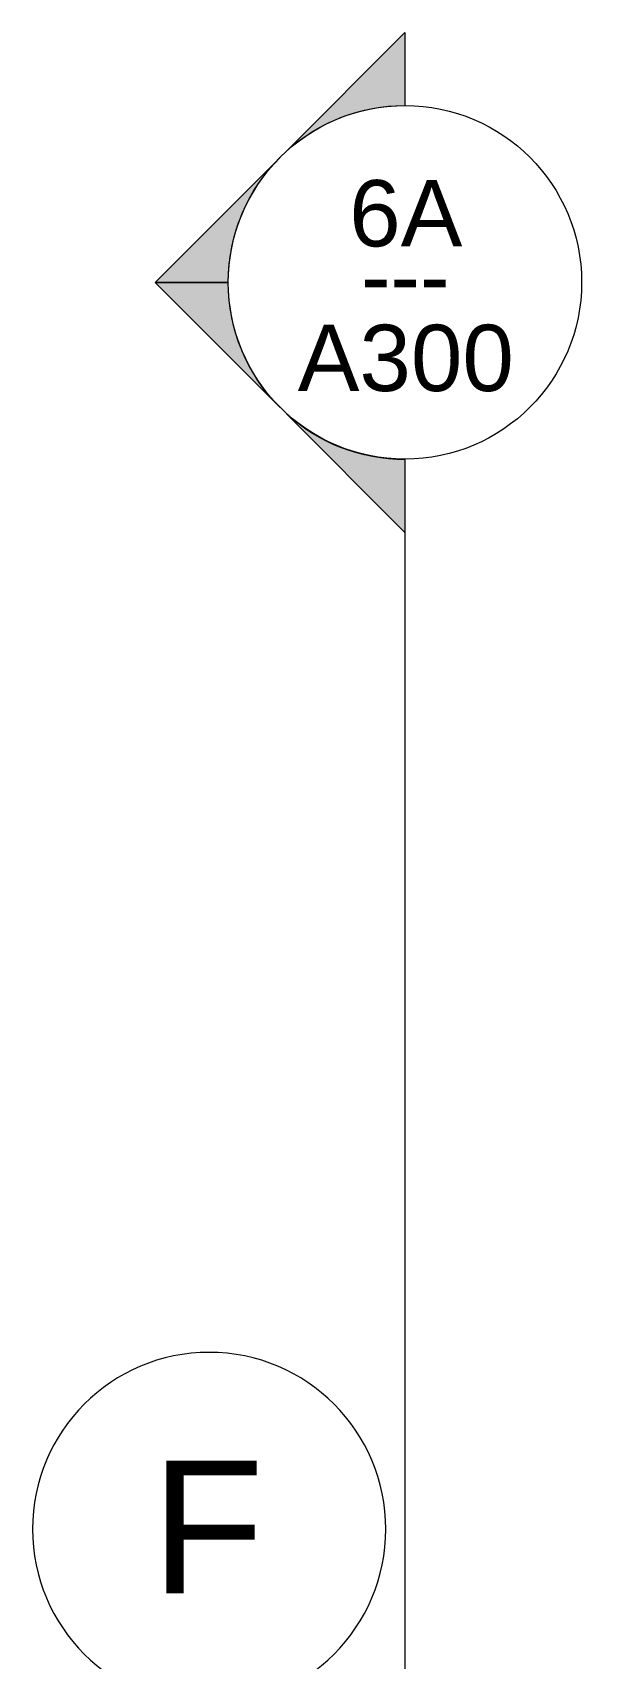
# Model space of a CAD drawing. Header units: inches. Extents: x 9661 to 15313, y -314 to 660.
# Drawn here: x 10143.2 to 10218.9, y 435.1 to 655.8 of the extents above; entities that cross this region are included whole.
import ezdxf

# ---------------------------------------------------------------- set-up
doc = ezdxf.new("R2010")
doc.units = ezdxf.units.IN
doc.header["$MEASUREMENT"] = 0
doc.layers.add('G-ANNO-SYMB', color=111, linetype='Continuous', lineweight=9)
doc.layers.add('S-GRID-IDEN', color=1, linetype='Continuous', lineweight=9)
doc.styles.add('Arial', font='arial.ttf', dxfattribs={"height": 9})
doc.styles.add('Arial_1', font='arial.ttf', dxfattribs={"height": 18})
doc.styles.add('Century Gothic', font='ufonts.com_century-gothic.ttf', dxfattribs={"height": 9})

# ---------------------------------------------------------------- blocks, each defined once
blk = doc.blocks.new('Section - Section Head - Filled-22785-BUILDING SECTION - EAST_WEST - COURTYARD - LOOKING NORTH')
at = {"layer": 'G-ANNO-SYMB'}
h = blk.add_hatch(color=256, dxfattribs=at)
edge = h.paths.add_edge_path(flags=0)
edge.add_line((10177.68, -192.29), (10193.79, -176.19))
edge.add_line((10193.79, -176.19), (10193.79, -186.1))
edge.add_arc((10193.79, -210.13), 24.03, 90, 132.0784)
h = blk.add_hatch(color=256, dxfattribs=at)
edge = h.paths.add_edge_path(flags=0)
edge.add_arc((10193.79, -210.13), 24, 135, 180)
edge.add_line((10169.79, -210.13), (10159.85, -210.13))
edge.add_line((10159.85, -210.13), (10176.82, -193.16))
h = blk.add_hatch(color=256, dxfattribs=at)
edge = h.paths.add_edge_path(flags=0)
edge.add_line((10176.82, -227.1), (10159.85, -210.13))
edge.add_line((10159.85, -210.13), (10169.79, -210.13))
edge.add_arc((10193.79, -210.13), 24, 180, 225)
h = blk.add_hatch(color=256, dxfattribs=at)
edge = h.paths.add_edge_path(flags=0)
edge.add_arc((10193.79, -210.13), 24.03, 227.9216, 270)
edge.add_line((10193.79, -234.16), (10193.79, -244.07))
edge.add_line((10193.79, -244.07), (10177.68, -227.96))
for p, q in [((10193.79, -176.19), (10177.68, -192.29)), ((10193.79, -186.1), (10193.79, -176.19)), ((10176.82, -193.16), (10159.85, -210.13)), ((10169.79, -210.13), (10159.85, -210.13)), ((10159.85, -210.13), (10176.82, -227.1)), ((10159.85, -210.13), (10169.79, -210.13)), ((10177.68, -227.96), (10193.79, -244.07)), ((10193.79, -244.07), (10193.79, -234.16))]:
    blk.add_line(p, q, dxfattribs=at)
for centre, radius, start, end in [((10193.79, -210.16), 24, 90, 270), ((10193.79, -210.13), 24.03, 90, 132.0784), ((10193.79, -210.16), 24, 270, 90), ((10193.79, -210.13), 24, 135, 180), ((10193.79, -210.13), 24, 180, 225), ((10193.79, -210.13), 24.03, 227.9216, 270)]:
    blk.add_arc(centre, radius, start, end, dxfattribs=at)
blk = doc.blocks.new('Grid - Grid Head - Circle-50561-BUILDING SECTION - EAST_WEST - COURTYARD - LOOKING NORTH')
at = {"layer": 'S-GRID-IDEN'}
for start, end in [(360, 180), (180, 360)]:
    blk.add_arc((11847.19, 475.86), 24, start, end, dxfattribs=at)

msp = doc.modelspace()

# ---------------------------------------------------------------- linework, layer by layer
at = {"layer": 'G-ANNO-SYMB'}
msp.add_line((10193.7894, 597.88431), (10193.7894, -186.12638), dxfattribs=at)

# ---------------------------------------------------------------- block references
at = {"layer": 'G-ANNO-SYMB', "extrusion": (0, 0, -1), "rotation": 180}
msp.add_blockref('Section - Section Head - Filled-22785-BUILDING SECTION - EAST_WEST - COURTYARD - LOOKING NORTH', (0, 411.75793), dxfattribs=at)
at = {"layer": 'S-GRID-IDEN'}
msp.add_blockref('Grid - Grid Head - Circle-50561-BUILDING SECTION - EAST_WEST - COURTYARD - LOOKING NORTH', (-1680, -23.19091), dxfattribs=at)

# ---------------------------------------------------------------- texts
at = {"layer": 'G-ANNO-SYMB', "char_height": 9, "attachment_point": 1}
for s, insert, width, style in [('6A', (10186.21645, 635.79295), 18.786, 'Arial'), ('---', (10187.81711, 627.28626), 15.453, 'Century Gothic'), ('A300', (10179.22433, 616.15671), 35.754, 'Arial')]:
    msp.add_mtext(s, dxfattribs=dict(at, insert=insert, width=width, style=style))
at = {"layer": 'S-GRID-IDEN', "insert": (10159.30447, 461.95955), "char_height": 18, "width": 18.786, "attachment_point": 1, "style": 'Arial_1'}
msp.add_mtext('F', dxfattribs=at)

doc.saveas('drawing.dxf')
